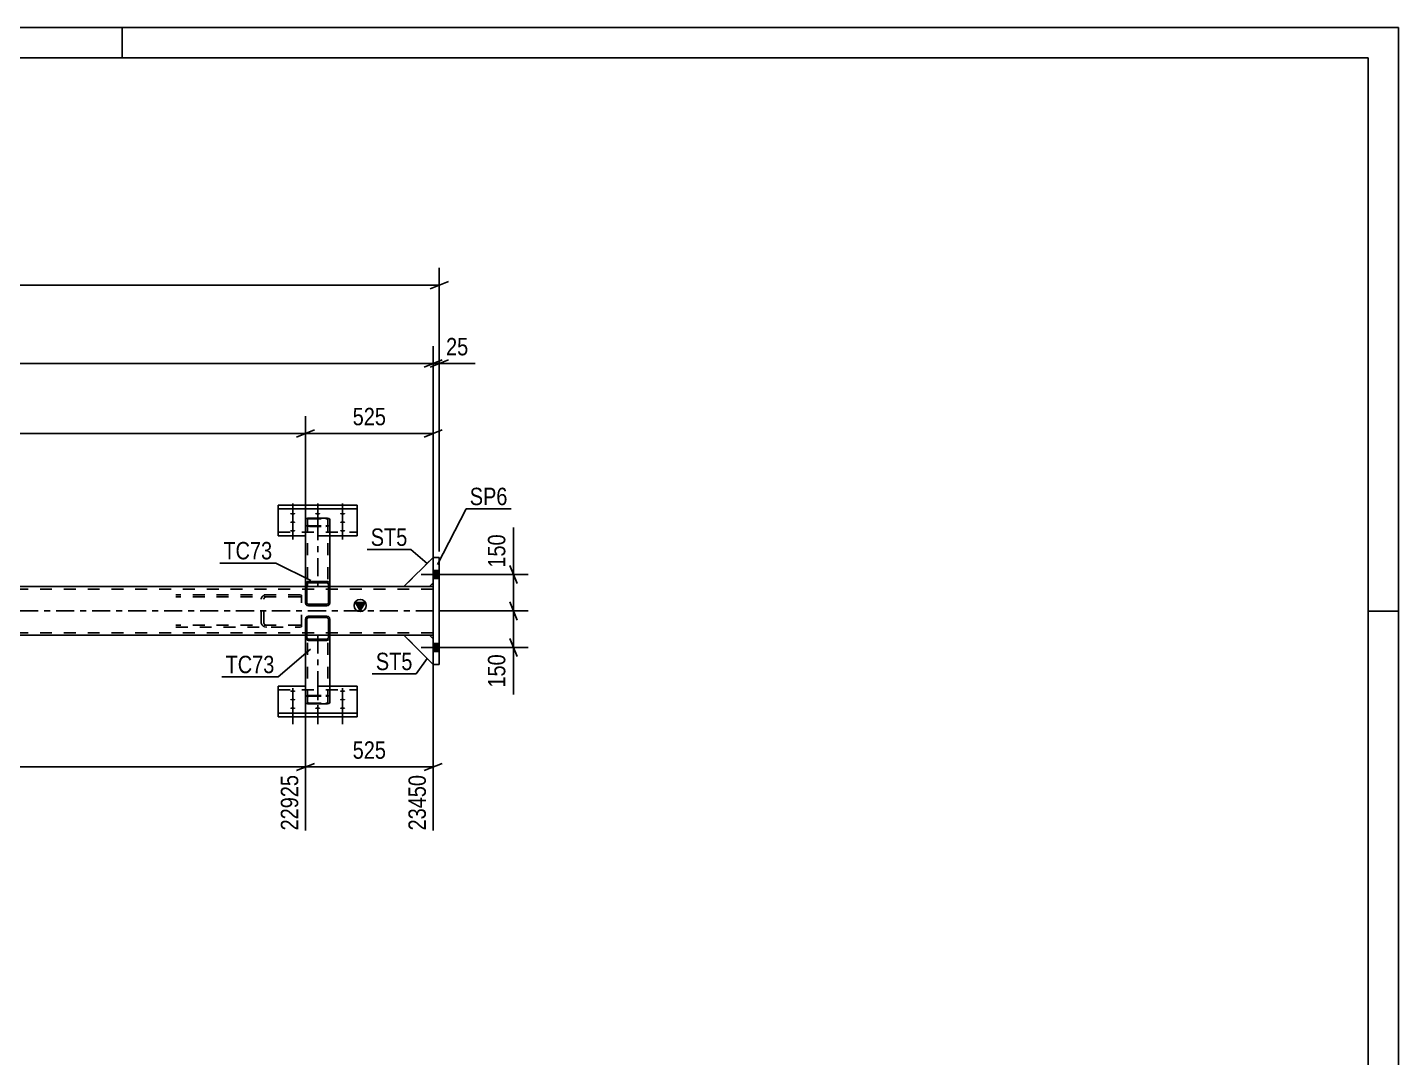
# Model space of a CAD drawing. Header units: millimetres. Extents: x -172 to 1017, y -617 to 224.
# Drawn here: x 791.3 to 1016.8, y 54.2 to 223.6 of the extents above; entities that cross this region are included whole.
import ezdxf

# ---------------------------------------------------------------- set-up
doc = ezdxf.new("R2010")
doc.units = ezdxf.units.MM
doc.linetypes.add('DXK_LINE_DOT2', pattern=[3.9198, 1.9599, -1.9599])
doc.linetypes.add('DXK_LINE_DOT3', pattern=[5.9187, 2.979, -0.9799, 0.9799, -0.9799])
doc.styles.add('Arial Narrow', font='ARIALN.TTF', dxfattribs={"height": 0.2})

# ---------------------------------------------------------------- blocks, each defined once
blk = doc.blocks.new('Unknown-761545786-1135')
at = {"color": 5, "linetype": 'Continuous'}
for p, q in [((1016.83, 223.65), (-172.17, 223.65)), ((806.83, 218.65), (806.83, 223.65)), ((1016.83, -617.35), (1016.83, 223.65)), ((1011.83, 218.65), (-167.17, 218.65)), ((1011.83, -612.35), (1011.83, 218.65)), ((1016.83, 127.65), (1011.83, 127.65))]:
    blk.add_line(p, q, dxfattribs=at)
blk = doc.blocks.new('Part-761545786-3575 - 3568')
at = {"color": 2, "linetype": 'Continuous'}
for p, q in [((837, 132.04), (837.03, 132.23)), ((837, 132.04), (837, 129)), ((837.03, 132.23), (837.14, 132.38)), ((837.14, 132.38), (837.29, 132.49)), ((837.26, 132.13), (837.24, 132.04)), ((837.24, 129), (837.24, 132.04)), ((837.31, 132.21), (837.26, 132.13)), ((837.29, 132.49), (837.48, 132.52)), ((837.39, 132.26), (837.31, 132.21)), ((837.48, 132.28), (837.39, 132.26)), ((840.52, 132.52), (837.48, 132.52)), ((840.52, 132.28), (837.48, 132.28)), ((840.52, 132.52), (840.7, 132.49)), ((840.61, 132.26), (840.52, 132.28)), ((840.69, 132.21), (840.61, 132.26)), ((840.74, 132.13), (840.69, 132.21)), ((840.7, 132.49), (840.86, 132.38)), ((840.76, 132.04), (840.74, 132.13)), ((840.76, 129), (840.76, 132.04)), ((840.86, 132.38), (840.96, 132.23)), ((840.96, 132.23), (841, 132.04)), ((841, 132.04), (841, 129)), ((837, 129), (837.03, 128.82)), ((837.03, 128.82), (837.14, 128.66)), ((837.14, 128.66), (837.29, 128.56)), ((837.24, 129), (837.26, 128.91)), ((837.26, 128.91), (837.31, 128.83)), ((837.31, 128.83), (837.39, 128.78)), ((837.39, 128.78), (837.48, 128.76)), ((840.52, 128.76), (837.48, 128.76)), ((840.52, 128.76), (840.61, 128.78)), ((840.61, 128.78), (840.69, 128.83)), ((840.69, 128.83), (840.74, 128.91)), ((840.7, 128.56), (840.86, 128.66)), ((840.74, 128.91), (840.76, 129)), ((840.86, 128.66), (840.96, 128.82)), ((840.96, 128.82), (841, 129)), ((837.29, 128.56), (837.48, 128.52)), ((840.52, 128.52), (837.48, 128.52)), ((840.52, 128.52), (840.7, 128.56))]:
    blk.add_line(p, q, dxfattribs=at)
at = {"color": 7, "linetype": 'DXK_LINE_DOT2'}
for p, q in [((837.24, 131.66), (837, 131.66)), ((837.24, 132.04), (837.24, 129)), ((840.76, 132.04), (840.76, 129)), ((841, 131.66), (840.76, 131.66)), ((837.03, 128.82), (837, 129)), ((841, 129), (840.96, 128.82)), ((837.48, 128.52), (837.29, 128.56)), ((840.7, 128.56), (840.52, 128.52))]:
    blk.add_line(p, q, dxfattribs=at)
for centre, start, end in [((837.48, 129), 202.5, 247.5), ((840.52, 129), 292.5, 337.5)]:
    blk.add_arc(centre, 0.48, start, end, dxfattribs=at)
blk = doc.blocks.new('Bolt-761545786-3639 - 3568')
at = {"linetype": 'Continuous'}
for points in [[(834.9, 143.81), (834.99, 143.81), (835.08, 143.8), (835.16, 143.78), (835.23, 143.76), (835.28, 143.73), (835.32, 143.71), (835.34, 143.68), (835.34, 143.64), (835.32, 143.61), (835.28, 143.58), (835.23, 143.56), (835.16, 143.54), (835.08, 143.52), (834.99, 143.51), (834.9, 143.51), (834.81, 143.51), (834.72, 143.52), (834.64, 143.54), (834.57, 143.56), (834.52, 143.58), (834.48, 143.61), (834.46, 143.64), (834.46, 143.68), (834.48, 143.71), (834.52, 143.73), (834.57, 143.76), (834.64, 143.78), (834.72, 143.8), (834.81, 143.81)], [(834.9, 142.41), (834.99, 142.4), (835.08, 142.39), (835.16, 142.38), (835.23, 142.36), (835.28, 142.33), (835.32, 142.3), (835.34, 142.27), (835.34, 142.24), (835.32, 142.21), (835.28, 142.18), (835.23, 142.16), (835.16, 142.14), (835.08, 142.12), (834.99, 142.11), (834.9, 142.11), (834.81, 142.11), (834.72, 142.12), (834.64, 142.14), (834.57, 142.16), (834.52, 142.18), (834.48, 142.21), (834.46, 142.24), (834.46, 142.27), (834.48, 142.3), (834.52, 142.33), (834.57, 142.36), (834.64, 142.38), (834.72, 142.39), (834.81, 142.4)], [(839, 143.81), (839.09, 143.81), (839.18, 143.8), (839.26, 143.78), (839.33, 143.76), (839.38, 143.73), (839.42, 143.71), (839.44, 143.68), (839.44, 143.64), (839.42, 143.61), (839.38, 143.58), (839.33, 143.56), (839.26, 143.54), (839.18, 143.52), (839.09, 143.51), (839, 143.51), (838.91, 143.51), (838.82, 143.52), (838.74, 143.54), (838.67, 143.56), (838.62, 143.58), (838.58, 143.61), (838.56, 143.64), (838.56, 143.68), (838.58, 143.71), (838.62, 143.73), (838.67, 143.76), (838.74, 143.78), (838.82, 143.8), (838.91, 143.81)], [(843.1, 143.81), (843.19, 143.81), (843.28, 143.8), (843.36, 143.78), (843.43, 143.76), (843.48, 143.73), (843.52, 143.71), (843.54, 143.68), (843.54, 143.64), (843.52, 143.61), (843.48, 143.58), (843.43, 143.56), (843.36, 143.54), (843.28, 143.52), (843.19, 143.51), (843.1, 143.51), (843.01, 143.51), (842.92, 143.52), (842.84, 143.54), (842.77, 143.56), (842.72, 143.58), (842.68, 143.61), (842.66, 143.64), (842.66, 143.68), (842.68, 143.71), (842.72, 143.73), (842.77, 143.76), (842.84, 143.78), (842.92, 143.8), (843.01, 143.81)], [(843.1, 142.41), (843.19, 142.4), (843.28, 142.39), (843.36, 142.38), (843.43, 142.36), (843.48, 142.33), (843.52, 142.3), (843.54, 142.27), (843.54, 142.24), (843.52, 142.21), (843.48, 142.18), (843.43, 142.16), (843.36, 142.14), (843.28, 142.12), (843.19, 142.11), (843.1, 142.11), (843.01, 142.11), (842.92, 142.12), (842.84, 142.14), (842.77, 142.16), (842.72, 142.18), (842.68, 142.21), (842.66, 142.24), (842.66, 142.27), (842.68, 142.3), (842.72, 142.33), (842.77, 142.36), (842.84, 142.38), (842.92, 142.39), (843.01, 142.4)], [(834.9, 141.01), (834.99, 141), (835.08, 140.99), (835.16, 140.98), (835.23, 140.96), (835.28, 140.93), (835.32, 140.9), (835.34, 140.87), (835.34, 140.84), (835.32, 140.81), (835.28, 140.78), (835.23, 140.75), (835.16, 140.73), (835.08, 140.72), (834.99, 140.71), (834.9, 140.7), (834.81, 140.71), (834.72, 140.72), (834.64, 140.73), (834.57, 140.75), (834.52, 140.78), (834.48, 140.81), (834.46, 140.84), (834.46, 140.87), (834.48, 140.9), (834.52, 140.93), (834.57, 140.96), (834.64, 140.98), (834.72, 140.99), (834.81, 141)], [(843.1, 141.01), (843.19, 141), (843.28, 140.99), (843.36, 140.98), (843.43, 140.96), (843.48, 140.93), (843.52, 140.9), (843.54, 140.87), (843.54, 140.84), (843.52, 140.81), (843.48, 140.78), (843.43, 140.75), (843.36, 140.73), (843.28, 140.72), (843.19, 140.71), (843.1, 140.7), (843.01, 140.71), (842.92, 140.72), (842.84, 140.73), (842.77, 140.75), (842.72, 140.78), (842.68, 140.81), (842.66, 140.84), (842.66, 140.87), (842.68, 140.9), (842.72, 140.93), (842.77, 140.96), (842.84, 140.98), (842.92, 140.99), (843.01, 141)]]:
    blk.add_hatch(color=1, dxfattribs=at).paths.add_polyline_path(points)
at = {"color": 1, "linetype": 'Continuous'}
for p, q in [((834.9, 145.35), (834.9, 142.23)), ((839, 145.35), (839, 142.23)), ((843.1, 145.35), (843.1, 142.23)), ((834.9, 143.95), (834.9, 140.83)), ((834.9, 142.55), (834.9, 139.43)), ((843.1, 143.95), (843.1, 140.83)), ((843.1, 142.55), (843.1, 139.43))]:
    blk.add_line(p, q, dxfattribs=at)
at = {"color": 1, "linetype": 'DXK_LINE_DOT2'}
blk.add_line((839, 142.55), (839, 139.43), dxfattribs=at)
blk = doc.blocks.new('Part-761545786-3620 - 3568')
at = {"color": 7, "linetype": 'DXK_LINE_DOT2'}
for p, q in [((857.4, 123.67), (853.2, 123.67)), ((853.2, 123.67), (858, 118.87)), ((858, 123.07), (857.4, 123.67)), ((858, 118.87), (858, 123.07))]:
    blk.add_line(p, q, dxfattribs=at)
blk = doc.blocks.new('Part-761545786-3576 - 3568')
at = {"color": 2, "linetype": 'Continuous'}
for p, q in [((837.04, 126.51), (837, 126.33)), ((837, 123.29), (837, 126.33)), ((837.14, 126.67), (837.04, 126.51)), ((837.3, 126.77), (837.14, 126.67)), ((837.26, 126.42), (837.24, 126.33)), ((837.24, 126.33), (837.24, 123.29)), ((837.31, 126.5), (837.26, 126.42)), ((837.48, 126.81), (837.3, 126.77)), ((837.39, 126.55), (837.31, 126.5)), ((837.48, 126.57), (837.39, 126.55)), ((840.52, 126.81), (837.48, 126.81)), ((840.52, 126.57), (837.48, 126.57)), ((840.7, 126.77), (840.52, 126.81)), ((840.61, 126.55), (840.52, 126.57)), ((840.69, 126.5), (840.61, 126.55)), ((840.74, 126.42), (840.69, 126.5)), ((840.86, 126.67), (840.7, 126.77)), ((840.76, 126.33), (840.74, 126.42)), ((840.76, 126.33), (840.76, 123.29)), ((840.96, 126.51), (840.86, 126.67)), ((841, 126.33), (840.96, 126.51)), ((841, 123.29), (841, 126.33)), ((837.04, 123.1), (837, 123.29)), ((837.14, 122.95), (837.04, 123.1)), ((837.3, 122.84), (837.14, 122.95)), ((837.24, 123.29), (837.26, 123.2)), ((837.26, 123.2), (837.31, 123.12)), ((837.48, 122.81), (837.3, 122.84)), ((837.31, 123.12), (837.39, 123.07)), ((837.39, 123.07), (837.48, 123.05)), ((840.52, 123.05), (837.48, 123.05)), ((840.52, 122.81), (837.48, 122.81)), ((840.52, 123.05), (840.61, 123.07)), ((840.7, 122.84), (840.52, 122.81)), ((840.61, 123.07), (840.69, 123.12)), ((840.69, 123.12), (840.74, 123.2)), ((840.86, 122.95), (840.7, 122.84)), ((840.74, 123.2), (840.76, 123.29)), ((840.96, 123.1), (840.86, 122.95)), ((841, 123.29), (840.96, 123.1))]:
    blk.add_line(p, q, dxfattribs=at)
at = {"color": 7, "linetype": 'DXK_LINE_DOT2'}
for p, q in [((837, 126.33), (837.04, 126.51)), ((837.3, 126.77), (837.48, 126.81)), ((840.52, 126.81), (840.7, 126.77)), ((840.96, 126.51), (841, 126.33)), ((837, 123.29), (837, 123.66)), ((837.24, 123.66), (837, 123.66)), ((837.24, 123.29), (837.24, 123.66)), ((840.76, 123.29), (840.76, 123.66)), ((841, 123.66), (840.76, 123.66)), ((841, 123.29), (841, 123.66))]:
    blk.add_line(p, q, dxfattribs=at)
for centre, start, end in [((837.48, 126.33), 112.5, 157.5), ((840.52, 126.33), 22.5, 67.5)]:
    blk.add_arc(centre, 0.48, start, end, dxfattribs=at)
blk = doc.blocks.new('Part-761545786-3647 - 3568')
at = {"color": 7, "linetype": 'DXK_LINE_DOT2'}
for p, q in [((853.2, 131.67), (858, 136.47)), ((858, 136.47), (858, 132.27)), ((857.4, 131.67), (853.2, 131.67)), ((858, 132.27), (857.4, 131.67))]:
    blk.add_line(p, q, dxfattribs=at)
blk = doc.blocks.new('Part-761545786-3597 - 3568')
at = {"color": 7, "linetype": 'DXK_LINE_DOT2'}
for p, q in [((853.2, 131.67), (858, 136.47)), ((858, 136.47), (858, 132.27)), ((857.4, 131.67), (853.2, 131.67)), ((858, 132.27), (857.4, 131.67))]:
    blk.add_line(p, q, dxfattribs=at)
blk = doc.blocks.new('Part-761545786-3699 - 3568')
at = {"color": 2, "linetype": 'Continuous'}
for p, q in [((832.5, 110.25), (832.5, 115.3)), ((837, 115.3), (832.5, 115.3)), ((845.5, 115.3), (841, 115.3)), ((845.5, 110.25), (845.5, 115.3)), ((832.5, 110.85), (845.5, 110.85)), ((832.5, 110.25), (845.5, 110.25))]:
    blk.add_line(p, q, dxfattribs=at)
at = {"color": 7, "linetype": 'DXK_LINE_DOT2'}
for p, q in [((841, 115.3), (837, 115.3)), ((832.5, 114.69), (845.5, 114.69))]:
    blk.add_line(p, q, dxfattribs=at)
blk = doc.blocks.new('Part-761545786-3596 - 3568')
at = {"linetype": 'Continuous'}
blk.add_hatch(color=2, dxfattribs=at).paths.add_polyline_path([(846, 127.66), (845.2, 129.06), (846.8, 129.06)])
at = {"color": 7, "linetype": 'DXK_LINE_DOT2'}
for p, q in [((858, 131.26), (-80, 131.26)), ((841, 131.66), (837, 131.66)), ((857.4, 131.66), (853.2, 131.66)), ((858, 131.66), (858, 130.86)), ((858, 131.66), (858, 131.43)), ((858, 123.66), (858, 124.46)), ((858, 124.06), (-80, 124.06)), ((857.4, 123.66), (237, 123.66)), ((841, 123.66), (837, 123.66)), ((857.4, 123.66), (853.2, 123.66))]:
    blk.add_line(p, q, dxfattribs=at)
at = {"color": 2, "linetype": 'Continuous'}
for p, q in [((837, 131.66), (601, 131.66)), ((853.2, 131.66), (841, 131.66)), ((858, 131.66), (857.4, 131.66)), ((858, 130.86), (858, 124.46)), ((846, 127.66), (845.2, 129.06)), ((845.2, 129.06), (846.8, 129.06)), ((846.8, 129.06), (846, 127.66)), ((837, 123.66), (601, 123.66)), ((853.2, 123.66), (841, 123.66)), ((858, 123.66), (857.4, 123.66))]:
    blk.add_line(p, q, dxfattribs=at)
at = {"color": 7, "linetype": 'DXK_LINE_DOT3'}
blk.add_line((-80, 127.66), (858, 127.66), dxfattribs=at)
at = {"color": 2, "linetype": 'Continuous'}
blk.add_circle((846, 128.56), 1, dxfattribs=at)
blk = doc.blocks.new('Part-761545786-3612 - 3568')
at = {"color": 2, "linetype": 'Continuous'}
for p, q in [((853.2, 131.67), (858, 136.46)), ((857.4, 131.67), (853.2, 131.67)), ((858, 132.26), (857.4, 131.67))]:
    blk.add_line(p, q, dxfattribs=at)
at = {"color": 7, "linetype": 'DXK_LINE_DOT2'}
for p, q in [((858, 136.46), (858, 136.47)), ((858, 136.47), (858, 132.27)), ((858, 136.47), (858, 136.46)), ((858, 132.27), (858, 132.26)), ((858, 132.27), (858, 132.26))]:
    blk.add_line(p, q, dxfattribs=at)
blk = doc.blocks.new('Part-761545786-3619 - 3568')
at = {"color": 2, "linetype": 'Continuous'}
for p, q in [((857.4, 123.67), (853.2, 123.67)), ((853.2, 123.67), (858, 118.87)), ((858, 123.07), (857.4, 123.67))]:
    blk.add_line(p, q, dxfattribs=at)
at = {"color": 7, "linetype": 'DXK_LINE_DOT2'}
for p, q in [((858, 123.07), (858, 123.07)), ((858, 123.07), (858, 123.07)), ((858, 118.87), (858, 123.07)), ((858, 118.87), (858, 118.87)), ((858, 118.87), (858, 118.87))]:
    blk.add_line(p, q, dxfattribs=at)
blk = doc.blocks.new('Bolt-761545786-3636 - 3568')
at = {"linetype": 'Continuous'}
for points in [[(858, 134.32), (858, 133), (859, 133), (859, 134.32)], [(858, 134.32), (858, 133), (859, 133), (859, 134.32)], [(858, 122.32), (858, 121), (859, 121), (859, 122.32)], [(858, 122.32), (858, 121), (859, 121), (859, 122.32)]]:
    blk.add_hatch(color=1, dxfattribs=at).paths.add_polyline_path(points)
at = {"color": 1, "linetype": 'Continuous'}
for p, q in [((860.76, 133.66), (856, 133.66)), ((860.76, 133.66), (856, 133.66)), ((859, 134.32), (858, 134.32)), ((859, 134.32), (858, 134.32)), ((859, 133), (858, 133)), ((859, 133), (858, 133)), ((859, 122.32), (858, 122.32)), ((859, 122.32), (858, 122.32)), ((860.76, 121.66), (856, 121.66)), ((860.76, 121.66), (856, 121.66)), ((859, 121), (858, 121)), ((859, 121), (858, 121))]:
    blk.add_line(p, q, dxfattribs=at)
blk = doc.blocks.new('Part-761545786-3704 - 3568')
at = {"color": 2, "linetype": 'Continuous'}
for p, q in [((837, 142.72), (837.05, 142.81)), ((837, 142.72), (837, 132.05)), ((837.05, 142.81), (837.19, 142.88)), ((837.19, 142.88), (837.39, 142.92)), ((837.39, 142.92), (837.64, 142.94)), ((837.64, 142.94), (840.36, 142.94)), ((840.36, 142.94), (840.6, 142.92)), ((840.6, 142.92), (840.81, 142.88)), ((840.81, 142.88), (840.95, 142.81)), ((840.95, 142.81), (841, 142.72)), ((841, 142.72), (841, 131.66)), ((840.76, 131.66), (837.24, 131.66))]:
    blk.add_line(p, q, dxfattribs=at)
at = {"color": 7, "linetype": 'DXK_LINE_DOT2'}
for p, q in [((837.34, 142.76), (837.32, 142.72)), ((837.32, 142.72), (837.32, 132.49)), ((837.41, 142.8), (837.34, 142.76)), ((837.52, 142.82), (837.41, 142.8)), ((837.64, 142.83), (837.52, 142.82)), ((837.64, 142.83), (840.36, 142.83)), ((840.48, 142.82), (840.36, 142.83)), ((840.59, 142.8), (840.48, 142.82)), ((840.65, 142.76), (840.59, 142.8)), ((840.68, 142.72), (840.65, 142.76)), ((840.68, 142.72), (840.68, 131.66)), ((837.05, 141.71), (837, 141.79)), ((837.19, 141.64), (837.05, 141.71)), ((837.39, 141.59), (837.19, 141.64)), ((837.32, 141.79), (837.34, 141.75)), ((837.34, 141.75), (837.41, 141.71)), ((837.64, 141.57), (837.39, 141.59)), ((837.41, 141.71), (837.52, 141.69)), ((837.52, 141.69), (837.64, 141.68)), ((837.64, 141.68), (840.36, 141.68)), ((837.64, 141.57), (840.36, 141.57)), ((840.36, 141.68), (840.48, 141.69)), ((840.6, 141.59), (840.36, 141.57)), ((840.48, 141.69), (840.59, 141.71)), ((840.59, 141.71), (840.6, 141.72)), ((840.6, 141.72), (840.65, 141.75)), ((840.81, 141.64), (840.6, 141.59)), ((840.65, 141.75), (840.68, 141.79)), ((840.95, 141.71), (840.81, 141.64)), ((841, 141.79), (840.95, 141.71)), ((837, 132.05), (837, 131.66)), ((837.24, 131.66), (837, 131.66)), ((837.32, 132.49), (837.32, 131.66)), ((840.65, 131.66), (840.68, 131.66)), ((841, 131.66), (840.76, 131.66))]:
    blk.add_line(p, q, dxfattribs=at)
at = {"color": 7, "linetype": 'DXK_LINE_DOT3'}
blk.add_line((839, 142.26), (839, 131.66), dxfattribs=at)
blk = doc.blocks.new('Bolt-761545786-3640 - 3568')
at = {"linetype": 'Continuous'}
for points in [[(834.9, 114.32), (834.81, 114.33), (834.72, 114.34), (834.64, 114.35), (834.57, 114.37), (834.52, 114.4), (834.48, 114.43), (834.46, 114.46), (834.46, 114.49), (834.48, 114.52), (834.52, 114.55), (834.57, 114.58), (834.64, 114.6), (834.72, 114.61), (834.81, 114.62), (834.9, 114.63), (834.99, 114.62), (835.08, 114.61), (835.16, 114.6), (835.23, 114.58), (835.28, 114.55), (835.32, 114.52), (835.34, 114.49), (835.34, 114.46), (835.32, 114.43), (835.28, 114.4), (835.23, 114.37), (835.16, 114.35), (835.08, 114.34), (834.99, 114.33)], [(834.9, 112.92), (834.81, 112.93), (834.72, 112.94), (834.64, 112.95), (834.57, 112.97), (834.52, 113), (834.48, 113.03), (834.46, 113.06), (834.46, 113.09), (834.48, 113.12), (834.52, 113.15), (834.57, 113.17), (834.64, 113.19), (834.72, 113.21), (834.81, 113.22), (834.9, 113.22), (834.99, 113.22), (835.08, 113.21), (835.16, 113.19), (835.23, 113.17), (835.28, 113.15), (835.32, 113.12), (835.34, 113.09), (835.34, 113.06), (835.32, 113.03), (835.28, 113), (835.23, 112.97), (835.16, 112.95), (835.08, 112.94), (834.99, 112.93)], [(843.1, 114.32), (843.01, 114.33), (842.92, 114.34), (842.84, 114.35), (842.77, 114.37), (842.72, 114.4), (842.68, 114.43), (842.66, 114.46), (842.66, 114.49), (842.68, 114.52), (842.72, 114.55), (842.77, 114.58), (842.84, 114.6), (842.92, 114.61), (843.01, 114.62), (843.1, 114.63), (843.19, 114.62), (843.28, 114.61), (843.36, 114.6), (843.43, 114.58), (843.48, 114.55), (843.52, 114.52), (843.54, 114.49), (843.54, 114.46), (843.52, 114.43), (843.48, 114.4), (843.43, 114.37), (843.36, 114.35), (843.28, 114.34), (843.19, 114.33)], [(843.1, 112.92), (843.01, 112.93), (842.92, 112.94), (842.84, 112.95), (842.77, 112.97), (842.72, 113), (842.68, 113.03), (842.66, 113.06), (842.66, 113.09), (842.68, 113.12), (842.72, 113.15), (842.77, 113.17), (842.84, 113.19), (842.92, 113.21), (843.01, 113.22), (843.1, 113.22), (843.19, 113.22), (843.28, 113.21), (843.36, 113.19), (843.43, 113.17), (843.48, 113.15), (843.52, 113.12), (843.54, 113.09), (843.54, 113.06), (843.52, 113.03), (843.48, 113), (843.43, 112.97), (843.36, 112.95), (843.28, 112.94), (843.19, 112.93)], [(834.9, 111.52), (834.81, 111.52), (834.72, 111.53), (834.64, 111.55), (834.57, 111.57), (834.52, 111.6), (834.48, 111.62), (834.46, 111.65), (834.46, 111.69), (834.48, 111.72), (834.52, 111.75), (834.57, 111.77), (834.64, 111.79), (834.72, 111.81), (834.81, 111.82), (834.9, 111.82), (834.99, 111.82), (835.08, 111.81), (835.16, 111.79), (835.23, 111.77), (835.28, 111.75), (835.32, 111.72), (835.34, 111.69), (835.34, 111.65), (835.32, 111.62), (835.28, 111.6), (835.23, 111.57), (835.16, 111.55), (835.08, 111.53), (834.99, 111.52)], [(839, 111.52), (838.91, 111.52), (838.82, 111.53), (838.74, 111.55), (838.67, 111.57), (838.62, 111.6), (838.58, 111.62), (838.56, 111.65), (838.56, 111.69), (838.58, 111.72), (838.62, 111.75), (838.67, 111.77), (838.74, 111.79), (838.82, 111.81), (838.91, 111.82), (839, 111.82), (839.09, 111.82), (839.18, 111.81), (839.26, 111.79), (839.33, 111.77), (839.38, 111.75), (839.42, 111.72), (839.44, 111.69), (839.44, 111.65), (839.42, 111.62), (839.38, 111.6), (839.33, 111.57), (839.26, 111.55), (839.18, 111.53), (839.09, 111.52)], [(843.1, 111.52), (843.01, 111.52), (842.92, 111.53), (842.84, 111.55), (842.77, 111.57), (842.72, 111.6), (842.68, 111.62), (842.66, 111.65), (842.66, 111.69), (842.68, 111.72), (842.72, 111.75), (842.77, 111.77), (842.84, 111.79), (842.92, 111.81), (843.01, 111.82), (843.1, 111.82), (843.19, 111.82), (843.28, 111.81), (843.36, 111.79), (843.43, 111.77), (843.48, 111.75), (843.52, 111.72), (843.54, 111.69), (843.54, 111.65), (843.52, 111.62), (843.48, 111.6), (843.43, 111.57), (843.36, 111.55), (843.28, 111.53), (843.19, 111.52)]]:
    blk.add_hatch(color=1, dxfattribs=at).paths.add_polyline_path(points)
at = {"color": 1, "linetype": 'Continuous'}
for p, q in [((834.9, 114.96), (834.9, 111.84)), ((834.9, 113.56), (834.9, 110.44)), ((843.1, 114.96), (843.1, 111.84)), ((843.1, 113.56), (843.1, 110.44)), ((834.9, 112.16), (834.9, 109.04)), ((839, 112.16), (839, 109.04)), ((843.1, 112.16), (843.1, 109.04))]:
    blk.add_line(p, q, dxfattribs=at)
at = {"color": 1, "linetype": 'DXK_LINE_DOT2'}
blk.add_line((839, 114.96), (839, 111.84), dxfattribs=at)
blk = doc.blocks.new('Part-761545786-3712 - 3568')
at = {"color": 2, "linetype": 'Continuous'}
for p, q in [((858, 118.86), (858, 136.46)), ((859, 136.46), (858, 136.46)), ((859, 136.46), (859, 118.86)), ((859, 118.86), (858, 118.86))]:
    blk.add_line(p, q, dxfattribs=at)
blk = doc.blocks.new('Part-761545786-3648 - 3568')
at = {"color": 7, "linetype": 'DXK_LINE_DOT2'}
for p, q in [((857.4, 123.67), (853.2, 123.67)), ((853.2, 123.67), (858, 118.87)), ((858, 123.07), (857.4, 123.67)), ((858, 118.87), (858, 123.07))]:
    blk.add_line(p, q, dxfattribs=at)
blk = doc.blocks.new('Part-761545786-3686 - 3568')
at = {"color": 7, "linetype": 'DXK_LINE_DOT2'}
for p, q in [((837, 123.29), (837, 123.66)), ((837.24, 123.66), (837, 123.66)), ((837.32, 112.61), (837.32, 123.66)), ((841, 123.66), (840.36, 123.66)), ((840.59, 123.66), (840.6, 123.66)), ((840.65, 123.66), (840.68, 123.66)), ((840.68, 112.61), (840.68, 123.66)), ((841, 123.29), (841, 123.66)), ((837, 113.54), (837.05, 113.62)), ((837.05, 113.62), (837.19, 113.69)), ((837.19, 113.69), (837.39, 113.74)), ((837.34, 113.58), (837.32, 113.54)), ((837.41, 113.62), (837.34, 113.58)), ((837.39, 113.74), (837.64, 113.76)), ((837.52, 113.64), (837.41, 113.62)), ((837.64, 113.65), (837.52, 113.64)), ((837.64, 113.76), (840.36, 113.76)), ((837.64, 113.65), (840.36, 113.65)), ((840.36, 113.76), (840.6, 113.74)), ((840.48, 113.64), (840.36, 113.65)), ((840.59, 113.62), (840.48, 113.64)), ((840.59, 113.62), (840.6, 113.61)), ((840.6, 113.74), (840.81, 113.69)), ((840.6, 113.61), (840.65, 113.58)), ((840.68, 113.54), (840.65, 113.58)), ((840.81, 113.69), (840.95, 113.62)), ((840.95, 113.62), (841, 113.54)), ((837.32, 112.61), (837.34, 112.57)), ((837.34, 112.57), (837.41, 112.53)), ((837.41, 112.53), (837.52, 112.51)), ((837.52, 112.51), (837.64, 112.5)), ((837.64, 112.5), (840.36, 112.5)), ((840.36, 112.5), (840.48, 112.51)), ((840.48, 112.51), (840.59, 112.53)), ((840.59, 112.53), (840.65, 112.57)), ((840.65, 112.57), (840.68, 112.61))]:
    blk.add_line(p, q, dxfattribs=at)
at = {"color": 2, "linetype": 'Continuous'}
for p, q in [((837, 112.61), (837, 123.29)), ((840.76, 123.66), (837.24, 123.66)), ((841, 112.61), (841, 123.29)), ((837.05, 112.52), (837, 112.61)), ((837.19, 112.45), (837.05, 112.52)), ((837.39, 112.41), (837.19, 112.45)), ((837.64, 112.39), (837.39, 112.41)), ((837.64, 112.39), (840.36, 112.39)), ((840.6, 112.41), (840.36, 112.39)), ((840.81, 112.45), (840.6, 112.41)), ((840.95, 112.52), (840.81, 112.45)), ((841, 112.61), (840.95, 112.52))]:
    blk.add_line(p, q, dxfattribs=at)
at = {"color": 7, "linetype": 'DXK_LINE_DOT3'}
blk.add_line((839, 123.66), (839, 113.07), dxfattribs=at)
blk = doc.blocks.new('Part-761545786-3738 - 3568')
at = {"color": 2, "linetype": 'Continuous'}
for p, q in [((832.5, 145.08), (845.5, 145.08)), ((832.5, 145.08), (832.5, 140.03)), ((832.5, 144.48), (845.5, 144.48)), ((845.5, 145.08), (845.5, 140.03)), ((837, 140.03), (832.5, 140.03)), ((845.5, 140.03), (841, 140.03))]:
    blk.add_line(p, q, dxfattribs=at)
at = {"color": 7, "linetype": 'DXK_LINE_DOT2'}
for p, q in [((832.5, 140.64), (845.5, 140.64)), ((841, 140.03), (837, 140.03))]:
    blk.add_line(p, q, dxfattribs=at)
blk = doc.blocks.new('Part-761545786-3782 - 3568')
at = {"color": 7, "linetype": 'DXK_LINE_DOT2'}
for p, q in [((836.1, 130.3), (815.68, 130.3)), ((836.1, 129.98), (815.68, 129.98)), ((829.8, 129.91), (829.73, 129.66)), ((829.73, 125.66), (829.73, 129.66)), ((830.17, 129.66), (830.21, 129.79)), ((830.17, 125.66), (830.17, 129.66)), ((830.61, 130.3), (830.28, 130.26)), ((830.44, 129.96), (830.61, 129.98)), ((836.1, 130.3), (836.36, 130.27)), ((836.1, 129.98), (836.27, 129.96)), ((836.27, 129.96), (836.36, 129.92)), ((836.36, 125.06), (836.36, 130.27)), ((836.1, 125.34), (815.68, 125.34)), ((815.68, 125.02), (836.1, 125.02)), ((829.73, 125.66), (829.8, 125.42)), ((830.21, 125.54), (830.17, 125.66)), ((830.28, 125.07), (830.61, 125.02)), ((830.61, 125.34), (830.44, 125.37)), ((836.27, 125.37), (836.1, 125.34)), ((836.1, 125.02), (836.36, 125.06)), ((836.36, 125.41), (836.27, 125.37))]:
    blk.add_line(p, q, dxfattribs=at)
for centre, radius, start, end in [((830.48, 129.48), 0.802, 104.5547, 147.5896), ((830.54, 129.57), 0.401, 104.5547, 147.5896), ((830.48, 125.85), 0.802, 212.4104, 255.4453), ((830.54, 125.76), 0.401, 212.4104, 255.4453)]:
    blk.add_arc(centre, radius, start, end, dxfattribs=at)
blk = doc.blocks.new('StraightDimension-761545786-3840 - 3568')
at = {"color": 7, "linetype": 'Continuous'}
for p, q in [((837, 122.66), (837, 91.56)), ((597, 102), (837, 102)), ((835.5, 101.4), (838.5, 102.6))]:
    blk.add_line(p, q, dxfattribs=at)
at = {"color": 0, "linetype": 'Continuous'}
blk.add_wipeout([(836.4, 101.3), (832.2, 101.3), (832.2, 90.96), (836.4, 90.96)], dxfattribs=at)
at = {"color": 3, "linetype": 'Continuous', "style": 'Arial Narrow'}
blk.add_text('22925', height=2.863, rotation=90.0002, dxfattribs=at).set_placement((835.8, 91.56))
blk = doc.blocks.new('StraightDimension-761545786-3823 - 3568')
at = {"color": 7, "linetype": 'Continuous'}
for p, q in [((837, 122.66), (837, 91.56)), ((858, 122.67), (858, 91.56)), ((838.5, 102.6), (835.5, 101.4)), ((837, 102), (858, 102)), ((856.5, 101.4), (859.5, 102.6))]:
    blk.add_line(p, q, dxfattribs=at)
at = {"color": 0}
blk.add_wipeout([(850.84, 102.75), (850.84, 106.95), (844.16, 106.95), (844.16, 102.75)], dxfattribs=at)
at = {"color": 0, "linetype": 'Continuous'}
blk.add_wipeout([(857.4, 101.3), (853.2, 101.3), (853.2, 90.96), (857.4, 90.96)], dxfattribs=at)
at = {"color": 3, "style": 'Arial Narrow'}
blk.add_text('525', height=2.863, dxfattribs=at).set_placement((844.76, 103.35))
at = {"color": 3, "linetype": 'Continuous', "style": 'Arial Narrow'}
blk.add_text('23450', height=2.863, rotation=90.0002, dxfattribs=at).set_placement((856.8, 91.56))
blk = doc.blocks.new('StraightDimension-761545786-3950 - 3568')
at = {"color": 7, "linetype": 'Continuous'}
for p, q in [((859.97, 133.66), (873.62, 133.66)), ((870.62, 135.16), (871.82, 132.16)), ((871.22, 127.66), (871.22, 133.66)), ((871.82, 126.16), (870.62, 129.16)), ((859, 127.66), (873.62, 127.66))]:
    blk.add_line(p, q, dxfattribs=at)
at = {"color": 0}
blk.add_wipeout([(870.47, 140.87), (866.27, 140.87), (866.27, 134.19), (870.47, 134.19)], dxfattribs=at)
at = {"color": 7, "linetype": 'Continuous'}
blk.add_line((871.22, 133.66), (871.22, 141.4), dxfattribs=at)
blk.add_line((871.22, 133.66), (871.22, 141.4), dxfattribs=at)
at = {"color": 3, "style": 'Arial Narrow'}
blk.add_text('150', height=2.863, rotation=90.0002, dxfattribs=at).set_placement((869.87, 134.79))
blk = doc.blocks.new('StraightDimension-761545786-3959 - 3568')
at = {"color": 7, "linetype": 'Continuous'}
for p, q in [((870.62, 129.16), (871.82, 126.16)), ((859, 127.66), (873.62, 127.66)), ((871.22, 121.66), (871.22, 127.66)), ((871.82, 120.16), (870.62, 123.16)), ((860.02, 121.66), (873.62, 121.66))]:
    blk.add_line(p, q, dxfattribs=at)
at = {"color": 0}
blk.add_wipeout([(870.47, 121.14), (866.27, 121.14), (866.27, 114.46), (870.47, 114.46)], dxfattribs=at)
at = {"color": 7, "linetype": 'Continuous'}
blk.add_line((871.22, 121.66), (871.22, 113.93), dxfattribs=at)
blk.add_line((871.22, 121.66), (871.22, 113.93), dxfattribs=at)
at = {"color": 3, "style": 'Arial Narrow'}
blk.add_text('150', height=2.863, rotation=90.0002, dxfattribs=at).set_placement((869.87, 115.06))
blk = doc.blocks.new('StraightDimension-761545786-3993 - 3568')
at = {"color": 7, "linetype": 'Continuous'}
for p, q in [((858, 137.47), (858, 171.21)), ((-80, 168.36), (858, 168.36)), ((856.5, 167.76), (859.5, 168.96))]:
    blk.add_line(p, q, dxfattribs=at)
blk = doc.blocks.new('StraightDimension-761545786-4024 - 3568')
at = {"color": 7, "linetype": 'Continuous'}
for p, q in [((858, 137.47), (858, 171.21)), ((859, 137.46), (859, 171.21)), ((856.5, 167.76), (859.5, 168.96)), ((860.5, 168.96), (857.5, 167.76)), ((858, 168.36), (859, 168.36))]:
    blk.add_line(p, q, dxfattribs=at)
at = {"color": 0}
blk.add_wipeout([(864.38, 169.11), (864.38, 173.31), (859.52, 173.31), (859.52, 169.11)], dxfattribs=at)
at = {"color": 7, "linetype": 'Continuous'}
blk.add_line((859, 168.36), (864.91, 168.36), dxfattribs=at)
blk.add_line((859, 168.36), (864.91, 168.36), dxfattribs=at)
at = {"color": 3, "style": 'Arial Narrow'}
blk.add_text('25', height=2.863, dxfattribs=at).set_placement((860.12, 169.71))
blk = doc.blocks.new('StraightDimension-761545786-4049 - 3568')
at = {"color": 7, "linetype": 'Continuous'}
for p, q in [((837, 136.37), (837, 159.71)), ((858, 132.67), (858, 159.71)), ((838.5, 157.46), (835.5, 156.26)), ((837, 156.86), (858, 156.86)), ((856.5, 156.26), (859.5, 157.46))]:
    blk.add_line(p, q, dxfattribs=at)
at = {"color": 0}
blk.add_wipeout([(850.84, 157.61), (850.84, 161.81), (844.16, 161.81), (844.16, 157.61)], dxfattribs=at)
at = {"color": 3, "style": 'Arial Narrow'}
blk.add_text('525', height=2.863, dxfattribs=at).set_placement((844.76, 158.21))
blk = doc.blocks.new('StraightDimension-761545786-4059 - 3568')
at = {"color": 7, "linetype": 'Continuous'}
for p, q in [((837, 136.37), (837, 159.71)), ((597, 156.86), (837, 156.86)), ((835.5, 156.26), (838.5, 157.46))]:
    blk.add_line(p, q, dxfattribs=at)
blk = doc.blocks.new('StraightDimension-761545786-4112 - 3568')
at = {"color": 7, "linetype": 'Continuous'}
for p, q in [((859, 137.46), (859, 184.12)), ((-81, 181.27), (859, 181.27)), ((857.5, 180.67), (860.5, 181.87))]:
    blk.add_line(p, q, dxfattribs=at)
blk = doc.blocks.new('Mark-761545786-3682 - 3568')
at = {"color": 0}
blk.add_wipeout([(831.89, 117.43), (831.89, 120.43), (823.85, 120.43), (823.85, 117.43)], dxfattribs=at)
blk.add_wipeout([(831.89, 117.43), (831.89, 120.43), (823.85, 120.43), (823.85, 117.43)], dxfattribs=at)
at = {"color": 30, "linetype": 'Continuous'}
for p in [(837.81, 121.4), (823.25, 116.83)]:
    blk.add_line(p, (832.49, 116.83), dxfattribs=at)
at = {"color": 3, "style": 'Arial Narrow'}
blk.add_text('TC73', height=2.863, dxfattribs=at).set_placement((823.85, 117.43))
blk = doc.blocks.new('Mark-761545786-3608 - 3568')
at = {"color": 0}
blk.add_wipeout([(853.75, 138.37), (853.75, 141.37), (847.73, 141.37), (847.73, 138.37)], dxfattribs=at)
blk.add_wipeout([(853.75, 138.37), (853.75, 141.37), (847.73, 141.37), (847.73, 138.37)], dxfattribs=at)
at = {"color": 30, "linetype": 'Continuous'}
for p in [(847.13, 137.77), (857.03, 135.49)]:
    blk.add_line(p, (854.35, 137.77), dxfattribs=at)
at = {"color": 3, "style": 'Arial Narrow'}
blk.add_text('ST5', height=2.863, dxfattribs=at).set_placement((847.73, 138.37))
blk = doc.blocks.new('Mark-761545786-3615 - 3568')
at = {"color": 0}
blk.add_wipeout([(854.6, 117.93), (854.6, 120.93), (848.57, 120.93), (848.57, 117.93)], dxfattribs=at)
blk.add_wipeout([(854.6, 117.93), (854.6, 120.93), (848.57, 120.93), (848.57, 117.93)], dxfattribs=at)
at = {"color": 30, "linetype": 'Continuous'}
for p in [(857.03, 119.84), (847.97, 117.33)]:
    blk.add_line(p, (855.2, 117.33), dxfattribs=at)
at = {"color": 3, "style": 'Arial Narrow'}
blk.add_text('ST5', height=2.863, dxfattribs=at).set_placement((848.57, 117.93))
blk = doc.blocks.new('Mark-761545786-3700 - 3568')
at = {"color": 0}
blk.add_wipeout([(831.52, 136.15), (831.52, 139.15), (823.49, 139.15), (823.49, 136.15)], dxfattribs=at)
blk.add_wipeout([(831.52, 136.15), (831.52, 139.15), (823.49, 139.15), (823.49, 136.15)], dxfattribs=at)
at = {"color": 30, "linetype": 'Continuous'}
for p in [(822.89, 135.55), (837.88, 132.66)]:
    blk.add_line(p, (832.12, 135.55), dxfattribs=at)
at = {"color": 3, "style": 'Arial Narrow'}
blk.add_text('TC73', height=2.863, dxfattribs=at).set_placement((823.49, 136.15))
blk = doc.blocks.new('Mark-761545786-3708 - 3568')
at = {"color": 0}
blk.add_wipeout([(870.24, 145.07), (870.24, 148.07), (864.02, 148.07), (864.02, 145.07)], dxfattribs=at)
blk.add_wipeout([(870.24, 145.07), (870.24, 148.07), (864.02, 148.07), (864.02, 145.07)], dxfattribs=at)
at = {"color": 30, "linetype": 'Continuous'}
for p, q in [((858.72, 135.33), (863.42, 144.47)), ((863.42, 144.47), (870.84, 144.47))]:
    blk.add_line(p, q, dxfattribs=at)
at = {"color": 3, "style": 'Arial Narrow'}
blk.add_text('SP6', height=2.863, dxfattribs=at).set_placement((864.02, 145.07))

msp = doc.modelspace()

# ---------------------------------------------------------------- block references
for name in ['Unknown-761545786-1135', 'Part-761545786-3738 - 3568', 'Bolt-761545786-3639 - 3568', 'Part-761545786-3704 - 3568', 'Part-761545786-3647 - 3568', 'Part-761545786-3597 - 3568', 'Part-761545786-3612 - 3568', 'Part-761545786-3712 - 3568', 'Bolt-761545786-3636 - 3568', 'Part-761545786-3596 - 3568', 'Part-761545786-3575 - 3568', 'Part-761545786-3782 - 3568', 'Part-761545786-3576 - 3568', 'Part-761545786-3686 - 3568', 'Part-761545786-3620 - 3568', 'Part-761545786-3619 - 3568', 'Part-761545786-3648 - 3568', 'Part-761545786-3699 - 3568', 'Bolt-761545786-3640 - 3568']:
    msp.add_blockref(name, (0, 0))

# ---------------------------------------------------------------- next in the draw order: block references
for name in ['StraightDimension-761545786-3950 - 3568', 'StraightDimension-761545786-3840 - 3568']:
    msp.add_blockref(name, (0, 0))

# ---------------------------------------------------------------- next in the draw order: block references
for name in ['StraightDimension-761545786-3993 - 3568', 'StraightDimension-761545786-3823 - 3568']:
    msp.add_blockref(name, (0, 0))

# ---------------------------------------------------------------- next in the draw order: block references
for name in ['StraightDimension-761545786-4024 - 3568', 'StraightDimension-761545786-3959 - 3568', 'Mark-761545786-3682 - 3568', 'Mark-761545786-3615 - 3568']:
    msp.add_blockref(name, (0, 0))

# ---------------------------------------------------------------- next in the draw order: block references
msp.add_blockref('StraightDimension-761545786-4049 - 3568', (0, 0))

# ---------------------------------------------------------------- next in the draw order: block references
msp.add_blockref('StraightDimension-761545786-4059 - 3568', (0, 0))

# ---------------------------------------------------------------- next in the draw order: block references
msp.add_blockref('StraightDimension-761545786-4112 - 3568', (0, 0))

# ---------------------------------------------------------------- next in the draw order: block references
for name in ['Mark-761545786-3708 - 3568', 'Mark-761545786-3608 - 3568', 'Mark-761545786-3700 - 3568']:
    msp.add_blockref(name, (0, 0))

doc.saveas('drawing.dxf')
